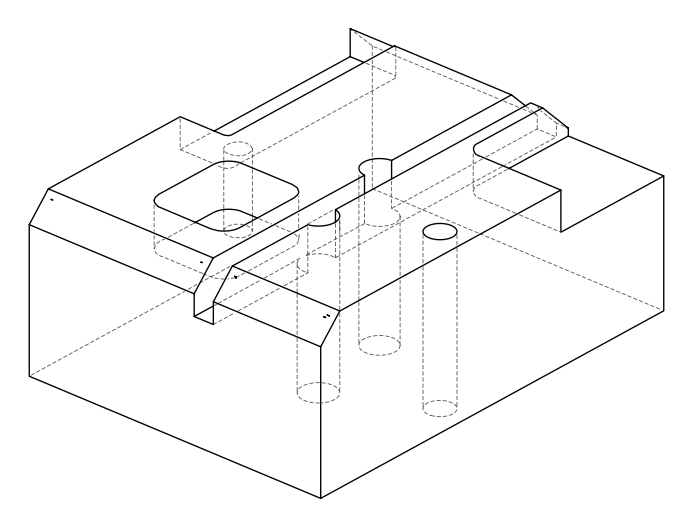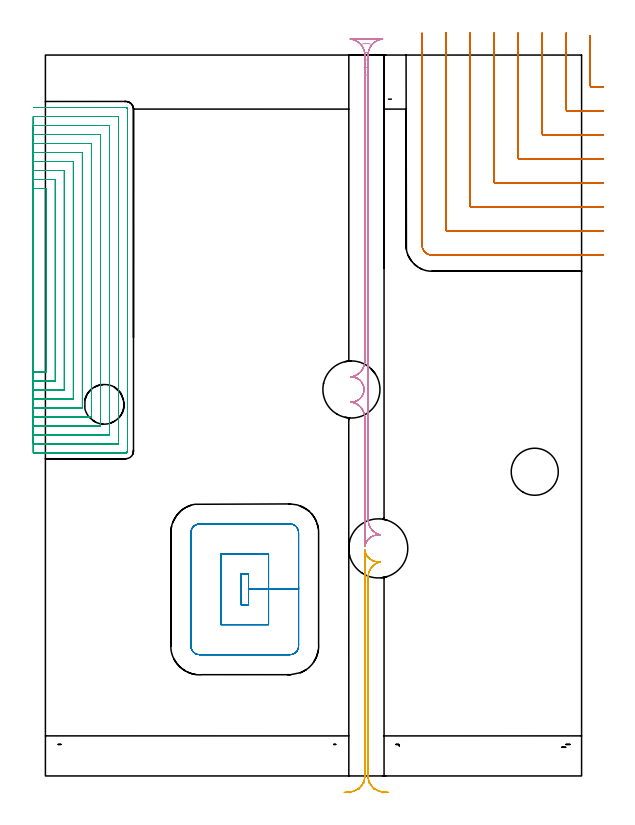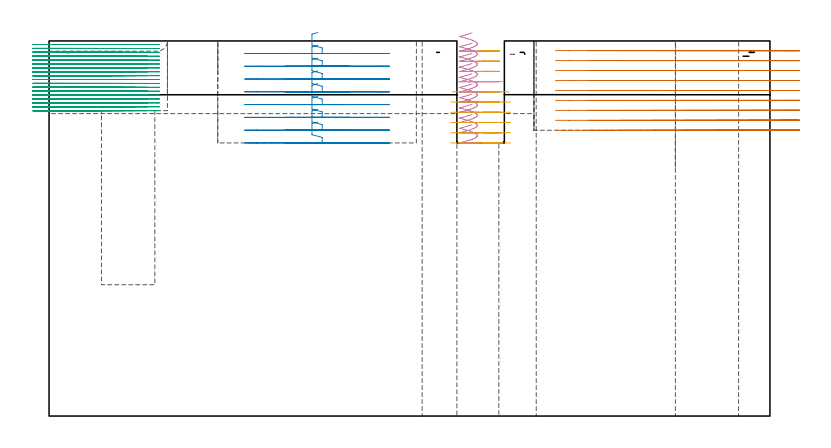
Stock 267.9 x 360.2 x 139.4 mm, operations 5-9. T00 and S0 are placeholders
(PLAN: 26 operations, 18 tool changes, 234.3 min)
(1 AREA_MILL | FG_CHAMFER_SURFACE | UGT0205_001 | 9.9 min | 31896 mm3)
(2 AREA_MILL_1 | FG_CHAMFER_SURFACE_1 | UGT0205_001 | 12.11 min | 58336 mm3)
(3 AREA_MILL_2 | FG_CHAMFER_SURFACE_2 | UGT0205_001 | 6.51 min | 21109 mm3)
(4 AREA_MILL_3 | FG_CHAMFER_SURFACE_3 | UGT0205_001 | 1.13 min | 9665 mm3)
(5 MILL_CORNER_NOTCH_RECTANGULAR | CORNER_NOTCH_RECTANGULAR | NXT0201_012 | Follow Part, ap 4, ae 75% | 18.73 min | 310189 mm3)
(6 MILL_RECTANGULAR_POCKET | POCKET_RECTANGULAR_STRAIGHT | UGT0201_094 | Follow Part, ap 5, ae 75% | 7.59 min | 231961 mm3)
(7 MILL_SLOT | SLOT_PARTIAL_RECTANGULAR | NXT0201_008 | Follow Part, ap 1.5, ae 75% | 154.68 min | 202994 mm3)
(8 MILL_RECTANGULAR_SLOT | SLOT_RECTANGULAR | NXT0201_012 | Follow Part, ap 4, ae 75% | 11.35 min | 170951 mm3)
(9 MILL_RECTANGULAR_SLOT_1 | SLOT_RECTANGULAR_1 | NXT0201_012 | Follow Part, ap 4, ae 75% | 5.27 min | 72112 mm3)
(10 MILL_BLIND_HOLE_FROM_SOLID_MATERIAL | STEP1POCKET | NXT0201_012 | Spiral | 1.02 min | 19921 mm3)
(11 BORE_BLIND_HOLE | STEP1POCKET | UGT0332_076 | 0.27 min | 0 mm3)
(12 SPOT_DRILL | STEP1HOLE | NXT0321_9005460120000 | 0.05 min | 17 mm3)
(13 SPOT_DRILL_1 | STEP1HOLE_1 | NXT0321_9005460120000 | 0.05 min | 4 mm3)
(14 SPOT_DRILL_2 | STEP1HOLE_2 | NXT0321_9005460120000 | 0.05 min | 190 mm3)
(15 DRILL_BLIND_HOLE_INTO_CENTER | STEP1HOLE | NXT0301_033 | 0.05 min | 0 mm3)
(16 GUN_DRILL_THROUGH_HOLE | STEP1HOLE | UGT0307_002 | 0.64 min | 2843 mm3)
(17 SPADE_DRILL_TO_ENLARGE_THROUGH_HOLE | STEP1HOLE | UGT0306_005 | 0.59 min | 13939 mm3)
(18 DRILL_TO_ENLARGE_THROUGH_HOLE | STEP1HOLE | UGT0301_394 | 0.61 min | 56960 mm3)
(19 DRILL_BLIND_HOLE_INTO_CENTER_1 | STEP1HOLE_1 | NXT0301_033 | 0.05 min | 0 mm3)
(20 GUN_DRILL_THROUGH_HOLE_1 | STEP1HOLE_1 | UGT0307_002 | 0.63 min | 2887 mm3)
(21 SPADE_DRILL_TO_ENLARGE_THROUGH_HOLE_1 | STEP1HOLE_1 | UGT0306_005 | 0.59 min | 13971 mm3)
(22 DRILL_TO_ENLARGE_THROUGH_HOLE_1 | STEP1HOLE_1 | UGT0301_392 | 0.61 min | 52484 mm3)
(23 DRILL_BLIND_HOLE_INTO_CENTER_2 | STEP1HOLE_2 | NXT0301_033 | 0.05 min | 190 mm3)
(24 GUN_DRILL_THROUGH_HOLE_2 | STEP1HOLE_2 | UGT0307_002 | 0.63 min | 3610 mm3)
(25 SPADE_DRILL_TO_ENLARGE_THROUGH_HOLE_2 | STEP1HOLE_2 | UGT0306_005 | 0.59 min | 18915 mm3)
(26 DRILL_TO_ENLARGE_THROUGH_HOLE_2 | STEP1HOLE_2 | UGT0301_056 | 0.6 min | 37426 mm3)
(TOOL UGT0205_001 | Chamfer Mill 20 x 3 x 45 deg. | D20 FL50 Z2)
(TOOL NXT0201_012 | ENDMILL 16mm [2P460-1600-NA 1630] | D16 FL38 Z6)
(TOOL UGT0201_094 | End mill 20 mm | D20 FL38 Z4)
(TOOL NXT0201_008 | ENDMILL 6mm [2P460-0600-NA 1630] | D6 FL26 Z6)
(TOOL UGT0332_076 | 19.75 mm Rough Boring Bar | D19.75)
(TOOL NXT0321_9005460120000 | NC Spot Drill, 142deg, 12mm, Carbide, Uncoated | D12 PA142 FL30 Z2)
(TOOL NXT0301_033 | Carbide Drill 6.2mm [860.1-0620-031A1-MM 2214] | D6.2 PA140 FL53 Z2)
(TOOL UGT0307_002 | Gun Drill 6 mm | D6 PA130 FL24 Z1)
(TOOL UGT0306_005 | Spade Drill 14.5mm | D14.5 PA132 FL10 Z2)
(TOOL UGT0301_394 | Twist Drill 29.5 mm | D29.5 PA118 FL165 Z2)
(TOOL UGT0301_392 | Twist Drill 28.5 mm | D28.5 PA118 FL165 Z2)
(TOOL UGT0301_056 | Twist Drill 23.5 mm | D23.5 PA118 FL155 Z2)
(OP 5 MILL_CORNER_NOTCH_RECTANGULAR)
G17 G21 G94 G90
T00 M6
G54
G17 G0 G90 X272.2 Y369.946 S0 M3
G43 Z149.503 H1
Z135.803
G94 G1 Y366.946 F250.
Y344.994 F500.
G3 X272.994 Y344.2 R0.8
G1 X275.9
X278.9 F250.
G0 Z149.503
X260.189 Y371.2
Z135.803
G1 X260.2 Y368.2
G2 X260.2 Y367.946 R72. F500.
G1 Y332.994
G3 X260.994 Y332.2 R0.8
G1 X275.9
X278.9 F250.
G0 Z149.503
X248.187 Y371.2
Z135.803
G1 X248.199 Y368.2
G2 X248.2 Y367.946 R60. F500.
G1 Y320.995
G3 X248.995 Y320.2 R0.8
G1 X275.9
X278.9 F250.
G0 Z149.503
X236.183 Y371.2
Z135.803
G1 X236.199 Y368.2
G2 X236.2 Y367.946 R48. F500.
G1 Y308.995
G3 X236.995 Y308.2 R0.8
G1 X275.9
X278.9 F250.
G0 Z149.503
X224.178 Y371.2
Z135.803
G1 X224.199 Y368.2
G2 X224.2 Y367.946 R36. F500.
G1 Y296.995
G3 X224.995 Y296.2 R0.8
G1 X275.9
X278.9 F250.
G0 Z149.503
X212.167 Y371.2
Z135.803
G1 X212.199 Y368.2
G2 X212.2 Y367.946 R24. F500.
G1 Y284.996
G3 X212.996 Y284.2 R0.8
G1 X275.9
X278.9 F250.
G0 Z149.503
X200.134 Y371.199
Z135.803
G1 X200.197 Y368.2
G2 X200.2 Y367.946 R12. F500.
G1 Y272.996
G3 X200.996 Y272.2 R0.8
G1 X275.9
X278.9 F250.
G0 Z149.503
X188.2 Y370.946
Z135.803
G1 Y367.946
Y265.2 F500.
G3 X193.2 Y260.2 R5.
G1 X275.9
X278.9 F250.
G0 Z149.503
X272.2 Y369.946
Z132.103
G1 Y366.946
Y344.994 F500.
G3 X272.994 Y344.2 R0.8
G1 X275.9
X278.9 F250.
G0 Z149.503
X260.189 Y371.2
Z132.103
G1 X260.2 Y368.2
Y367.946 F500.
Y332.994
G3 X260.994 Y332.2 R0.8
G1 X275.9
X278.9 F250.
G0 Z149.503
X248.187 Y371.2
Z132.103
G1 X248.199 Y368.2
X248.2 Y367.946 F500.
Y320.995
G3 X248.995 Y320.2 R0.8
G1 X275.9
X278.9 F250.
G0 Z149.503
X236.183 Y371.2
Z132.103
G1 X236.199 Y368.2
X236.2 Y367.946 F500.
Y308.995
G3 X236.995 Y308.2 R0.8
G1 X275.9
X278.9 F250.
G0 Z149.503
X224.178 Y371.2
Z132.103
G1 X224.199 Y368.2
G2 X224.2 Y367.946 R36. F500.
G1 Y296.995
G3 X224.995 Y296.2 R0.8
G1 X275.9
X278.9 F250.
G0 Z149.503
X212.167 Y371.2
Z132.103
G1 X212.199 Y368.2
G2 X212.2 Y367.946 R24. F500.
G1 Y284.996
G3 X212.996 Y284.2 R0.8
G1 X275.9
X278.9 F250.
G0 Z149.503
X200.134 Y371.199
Z132.103
G1 X200.197 Y368.2
G2 X200.2 Y367.946 R12. F500.
G1 Y272.996
G3 X200.996 Y272.2 R0.8
G1 X275.9
X278.9 F250.
G0 Z149.503
X188.2 Y370.946
Z132.103
G1 Y367.946
Y265.2 F500.
G3 X193.2 Y260.2 R5.
G1 X275.9
X278.9 F250.
G0 Z149.503
X272.2 Y369.946
Z128.402
G1 Y366.946
Y344.994 F500.
G3 X272.994 Y344.2 R0.8
G1 X275.9
X278.9 F250.
G0 Z149.503
X260.189 Y371.2
Z128.402
G1 X260.2 Y368.2
Y367.946 F500.
Y332.994
G3 X260.994 Y332.2 R0.8
G1 X275.9
X278.9 F250.
G0 Z149.503
X248.187 Y371.2
Z128.402
G1 X248.199 Y368.2
X248.2 Y367.946 F500.
Y320.995
G3 X248.995 Y320.2 R0.8
G1 X275.9
X278.9 F250.
G0 Z149.503
X236.183 Y371.2
Z128.402
G1 X236.199 Y368.2
G2 X236.2 Y367.946 R48. F500.
G1 Y308.995
G3 X236.995 Y308.2 R0.8
G1 X275.9
X278.9 F250.
G0 Z149.503
X224.178 Y371.2
Z128.402
G1 X224.199 Y368.2
X224.2 Y367.946 F500.
Y296.995
G3 X224.995 Y296.2 R0.8
G1 X275.9
X278.9 F250.
G0 Z149.503
X212.167 Y371.2
Z128.402
G1 X212.199 Y368.2
G2 X212.2 Y367.946 R24. F500.
G1 Y284.996
G3 X212.996 Y284.2 R0.8
G1 X275.9
X278.9 F250.
G0 Z149.503
X200.134 Y371.199
Z128.402
G1 X200.197 Y368.2
G2 X200.2 Y367.946 R12. F500.
G1 Y272.996
G3 X200.996 Y272.2 R0.8
G1 X275.9
X278.9 F250.
G0 Z149.503
X188.2 Y370.946
Z128.402
G1 Y367.946
Y265.2 F500.
G3 X193.2 Y260.2 R5.
G1 X275.9
X278.9 F250.
G0 Z149.503
X272.2 Y369.946
Z124.702
G1 Y366.946
Y344.994 F500.
G3 X272.994 Y344.2 R0.8
G1 X275.9
X278.9 F250.
G0 Z149.503
X260.189 Y371.2
Z124.702
G1 X260.2 Y368.2
Y367.946 F500.
Y332.994
G3 X260.994 Y332.2 R0.8
G1 X275.9
X278.9 F250.
G0 Z149.503
X248.187 Y371.2
Z124.702
G1 X248.199 Y368.2
X248.2 Y367.946 F500.
Y320.995
G3 X248.995 Y320.2 R0.8
G1 X275.9
X278.9 F250.
G0 Z149.503
X236.183 Y371.2
Z124.702
G1 X236.199 Y368.2
X236.2 Y367.946 F500.
Y308.995
G3 X236.995 Y308.2 R0.8
G1 X275.9
X278.9 F250.
G0 Z149.503
X224.178 Y371.2
Z124.702
G1 X224.199 Y368.2
G2 X224.2 Y367.946 R36. F500.
G1 Y296.995
G3 X224.995 Y296.2 R0.8
G1 X275.9
X278.9 F250.
G0 Z149.503
X212.167 Y371.2
Z124.702
G1 X212.199 Y368.2
G2 X212.2 Y367.946 R24. F500.
G1 Y284.996
G3 X212.996 Y284.2 R0.8
G1 X275.9
X278.9 F250.
G0 Z149.503
X200.134 Y371.199
Z124.702
G1 X200.197 Y368.2
G2 X200.2 Y367.946 R12. F500.
G1 Y272.996
G3 X200.996 Y272.2 R0.8
G1 X275.9
X278.9 F250.
G0 Z149.503
X188.2 Y370.946
Z124.702
G1 Y367.946
Y265.2 F500.
G3 X193.2 Y260.2 R5.
G1 X275.9
X278.9 F250.
G0 Z149.503
X272.2 Y369.946
Z121.001
G1 Y366.946
Y344.994 F500.
G3 X272.994 Y344.2 R0.8
G1 X275.9
X278.9 F250.
G0 Z149.503
X260.19 Y371.2
Z121.001
G1 X260.2 Y368.2
Y367.972 F500.
Y332.994
G3 X260.994 Y332.2 R0.8
G1 X275.9
X278.9 F250.
G0 Z149.503
X248.188 Y371.2
Z121.001
G1 X248.2 Y368.2
Y367.972 F500.
Y320.995
G3 X248.995 Y320.2 R0.8
G1 X275.9
X278.9 F250.
G0 Z149.503
X236.185 Y371.2
Z121.001
G1 X236.199 Y368.2
X236.2 Y367.972 F500.
Y308.995
G3 X236.995 Y308.2 R0.8
G1 X275.9
X278.9 F250.
G0 Z149.503
X224.18 Y371.2
Z121.001
G1 X224.199 Y368.2
X224.2 Y367.972 F500.
Y296.995
G3 X224.995 Y296.2 R0.8
G1 X275.9
X278.9 F250.
G0 Z149.503
X212.17 Y371.2
Z121.001
G1 X212.199 Y368.2
G2 X212.2 Y367.972 R24. F500.
G1 Y284.996
G3 X212.996 Y284.2 R0.8
G1 X275.9
X278.9 F250.
G0 Z149.503
X200.141 Y371.199
Z121.001
G1 X200.198 Y368.2
G2 X200.2 Y367.972 R12. F500.
G1 Y272.996
G3 X200.996 Y272.2 R0.8
G1 X275.9
X278.9 F250.
G0 Z149.503
X188.2 Y370.972
Z121.001
G1 Y367.972
Y265.2 F500.
G3 X193.2 Y260.2 R5.
G1 X275.9
X278.9 F250.
G0 Z149.503
X272.2 Y369.946
Z117.301
G1 Y366.946
Y344.994 F500.
G3 X272.994 Y344.2 R0.8
G1 X275.9
X278.9 F250.
G0 Z149.503
X260.2 Y371.2
Z117.301
G1 Y368.2
Y332.994 F500.
G3 X260.994 Y332.2 R0.8
G1 X275.9
X278.9 F250.
G0 Z149.503
X248.2 Y371.2
Z117.301
G1 Y368.2
Y320.995 F500.
G3 X248.995 Y320.2 R0.8
G1 X275.9
X278.9 F250.
G0 Z149.503
X236.2 Y371.2
Z117.301
G1 Y368.2
Y308.995 F500.
G3 X236.995 Y308.2 R0.8
G1 X275.9
X278.9 F250.
G0 Z149.503
X224.2 Y371.2
Z117.301
G1 Y368.2
Y296.995 F500.
G3 X224.995 Y296.2 R0.8
G1 X275.9
X278.9 F250.
G0 Z149.503
X212.2 Y371.2
Z117.301
G1 Y368.2
Y284.996 F500.
G3 X212.996 Y284.2 R0.8
G1 X275.9
X278.9 F250.
G0 Z149.503
X200.2 Y371.2
Z117.301
G1 Y368.2
Y272.996 F500.
G3 X200.996 Y272.2 R0.8
G1 X275.9
X278.9 F250.
G0 Z149.503
X188.2 Y371.2
Z117.301
G1 Y368.2
Y265.2 F500.
G3 X193.2 Y260.2 R5.
G1 X275.9
X278.9 F250.
G0 Z149.503
X272.2 Y369.946
Z113.601
G1 Y366.946
Y344.994 F500.
G3 X272.994 Y344.2 R0.8
G1 X275.9
X278.9 F250.
G0 Z149.503
X260.2 Y371.2
Z113.601
G1 Y368.2
Y332.994 F500.
G3 X260.994 Y332.2 R0.8
G1 X275.9
X278.9 F250.
G0 Z149.503
X248.2 Y371.2
Z113.601
G1 Y368.2
Y320.995 F500.
G3 X248.995 Y320.2 R0.8
G1 X275.9
X278.9 F250.
G0 Z149.503
X236.2 Y371.2
Z113.601
G1 Y368.2
Y308.995 F500.
G3 X236.995 Y308.2 R0.8
G1 X275.9
X278.9 F250.
G0 Z149.503
X224.2 Y371.2
Z113.601
G1 Y368.2
Y296.995 F500.
G3 X224.995 Y296.2 R0.8
G1 X275.9
X278.9 F250.
G0 Z149.503
X212.2 Y371.2
Z113.601
G1 Y368.2
Y284.996 F500.
G3 X212.996 Y284.2 R0.8
G1 X275.9
X278.9 F250.
G0 Z149.503
X200.2 Y371.2
Z113.601
G1 Y368.2
Y272.996 F500.
G3 X200.996 Y272.2 R0.8
G1 X275.9
X278.9 F250.
G0 Z149.503
X188.2 Y371.2
Z113.601
G1 Y368.2
Y265.2 F500.
G3 X193.2 Y260.2 R5.
G1 X275.9
X278.9 F250.
G0 Z149.503
X272.2 Y369.946
Z109.9
G1 Y366.946
Y344.994 F500.
G3 X272.994 Y344.2 R0.8
G1 X275.9
X278.9 F250.
G0 Z149.503
X260.2 Y371.2
Z109.9
G1 Y368.2
Y332.994 F500.
G3 X260.994 Y332.2 R0.8
G1 X275.9
X278.9 F250.
G0 Z149.503
X248.2 Y371.2
Z109.9
G1 Y368.2
Y320.995 F500.
G3 X248.995 Y320.2 R0.8
G1 X275.9
X278.9 F250.
G0 Z149.503
X236.2 Y371.2
Z109.9
G1 Y368.2
Y308.995 F500.
G3 X236.995 Y308.2 R0.8
G1 X275.9
X278.9 F250.
G0 Z149.503
X224.2 Y371.2
Z109.9
G1 Y368.2
Y296.995 F500.
G3 X224.995 Y296.2 R0.8
G1 X275.9
X278.9 F250.
G0 Z149.503
X212.2 Y371.2
Z109.9
G1 Y368.2
Y284.996 F500.
G3 X212.996 Y284.2 R0.8
G1 X275.9
X278.9 F250.
G0 Z149.503
X200.2 Y371.2
Z109.9
G1 Y368.2
Y272.996 F500.
G3 X200.996 Y272.2 R0.8
G1 X275.9
X278.9 F250.
G0 Z149.503
X188.2 Y371.2
Z109.9
G1 Y368.2
Y265.2 F500.
G3 X193.2 Y260.2 R5.
G1 X275.9
X278.9 F250.
G0 Z149.503
X272.2 Y369.946
Z106.2
G1 Y366.946
Y344.994 F500.
G3 X272.994 Y344.2 R0.8
G1 X275.9
X278.9 F250.
G0 Z149.503
X260.2 Y371.2
Z106.2
G1 Y368.2
Y332.994 F500.
G3 X260.994 Y332.2 R0.8
G1 X275.9
X278.9 F250.
G0 Z149.503
X248.2 Y371.2
Z106.2
G1 Y368.2
Y320.995 F500.
G3 X248.995 Y320.2 R0.8
G1 X275.9
X278.9 F250.
G0 Z149.503
X236.2 Y371.2
Z106.2
G1 Y368.2
Y308.995 F500.
G3 X236.995 Y308.2 R0.8
G1 X275.9
X278.9 F250.
G0 Z149.503
X224.2 Y371.2
Z106.2
G1 Y368.2
Y296.995 F500.
G3 X224.995 Y296.2 R0.8
G1 X275.9
X278.9 F250.
G0 Z149.503
X212.2 Y371.2
Z106.2
G1 Y368.2
Y284.996 F500.
G3 X212.996 Y284.2 R0.8
G1 X275.9
X278.9 F250.
G0 Z149.503
X200.2 Y371.2
Z106.2
G1 Y368.2
Y272.996 F500.
G3 X200.996 Y272.2 R0.8
G1 X275.9
X278.9 F250.
G0 Z149.503
X188.2 Y371.2
Z106.2
G1 Y368.2
Y265.2 F500.
G3 X193.2 Y260.2 R5.
G1 X275.9
X278.9 F250.
G0 Z149.503
M5
M2
(OP 6 MILL_RECTANGULAR_POCKET)
G17 G21 G94 G90
T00 M6
G54
G17 G0 G90 X99.875 Y100.9 S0 M3
G43 Z149.503 H0
Z142.503
G94 G1 X97.7 Z141.921 F250.
Y85.6 Z137.821
X101.5 Z136.803
Y93.25 Z134.753
Y100.9 F500.
X97.7
Y85.6
X101.5
Y93.25
X111.5
Y110.9
X87.7
Y75.6
X111.5
Y93.25
X126.5
Y121.6
G3 X122.2 Y125.9 R4.3
G1 X77.
G3 X72.7 Y121.6 R4.3
G1 Y64.9
G3 X77. Y60.6 R4.3
G1 X122.2
G3 X126.5 Y64.9 R4.3
G1 Y93.25
Y94.25
G0 X99.875 Y100.9 Z137.753
G1 X97.7 Z137.17 F250.
Y85.6 Z133.07
X101.5 Z132.052
Y93.25 Z130.002
Y100.9 F500.
X97.7
Y85.6
X101.5
Y93.25
X111.5
Y110.9
X87.7
Y75.6
X111.5
Y93.25
X126.5
Y121.6
G3 X122.2 Y125.9 R4.3
G1 X77.
G3 X72.7 Y121.6 R4.3
G1 Y64.9
G3 X77. Y60.6 R4.3
G1 X122.2
G3 X126.5 Y64.9 R4.3
G1 Y93.25
Y94.25
G0 X99.875 Y100.9 Z133.002
G1 X97.7 Z132.42 F250.
Y85.6 Z128.32
X101.5 Z127.302
Y93.25 Z125.252
Y100.9 F500.
X97.7
Y85.6
X101.5
Y93.25
X111.5
Y110.9
X87.7
Y75.6
X111.5
Y93.25
X126.5
Y121.6
G3 X122.2 Y125.9 R4.3
G1 X77.
G3 X72.7 Y121.6 R4.3
G1 Y64.9
G3 X77. Y60.6 R4.3
G1 X122.2
G3 X126.5 Y64.9 R4.3
G1 Y93.25
Y94.25
G0 X99.875 Y100.9 Z128.252
G1 X97.7 Z127.669 F250.
Y85.6 Z123.57
X101.5 Z122.551
Y93.25 Z120.502
Y100.9 F500.
X97.7
Y85.6
X101.5
Y93.25
X111.5
Y110.9
X87.7
Y75.6
X111.5
Y93.25
X126.5
Y121.6
G3 X122.2 Y125.9 R4.3
G1 X77.
G3 X72.7 Y121.6 R4.3
G1 Y64.9
G3 X77. Y60.6 R4.3
G1 X122.2
G3 X126.5 Y64.9 R4.3
G1 Y93.25
Y94.25
G0 X99.875 Y100.9 Z123.502
G1 X97.7 Z122.919 F250.
Y85.6 Z118.819
X101.5 Z117.801
Y93.25 Z115.751
Y100.9 F500.
X97.7
Y85.6
X101.5
Y93.25
X111.5
Y110.9
X87.7
Y75.6
X111.5
Y93.25
X126.5
Y121.6
G3 X122.2 Y125.9 R4.3
G1 X77.
G3 X72.7 Y121.6 R4.3
G1 Y64.9
G3 X77. Y60.6 R4.3
G1 X122.2
G3 X126.5 Y64.9 R4.3
G1 Y93.25
Y94.25
G0 X99.875 Y100.9 Z118.751
G1 X97.7 Z118.168 F250.
Y85.6 Z114.069
X101.5 Z113.051
Y93.25 Z111.001
Y100.9 F500.
X97.7
Y85.6
X101.5
Y93.25
X111.5
Y110.9
X87.7
Y75.6
X111.5
Y93.25
X126.5
Y121.6
G3 X122.2 Y125.9 R4.3
G1 X77.
G3 X72.7 Y121.6 R4.3
G1 Y64.9
G3 X77. Y60.6 R4.3
G1 X122.2
G3 X126.5 Y64.9 R4.3
G1 Y93.25
Y94.25
G0 X99.875 Y100.9 Z114.001
G1 X97.7 Z113.418 F250.
Y85.6 Z109.318
X101.5 Z108.3
Y93.25 Z106.25
Y100.9 F500.
X97.7
Y85.6
X101.5
Y93.25
X111.5
Y110.9
X87.7
Y75.6
X111.5
Y93.25
X126.5
Y121.6
G3 X122.2 Y125.9 R4.3
G1 X77.
G3 X72.7 Y121.6 R4.3
G1 Y64.9
G3 X77. Y60.6 R4.3
G1 X122.2
G3 X126.5 Y64.9 R4.3
G1 Y93.25
Y94.25
G0 X99.875 Y100.9 Z109.25
G1 X97.7 Z108.668 F250.
Y85.6 Z104.568
X101.5 Z103.55
Y93.25 Z101.5
Y100.9 F500.
X97.7
Y85.6
X101.5
Y93.25
X111.5
Y110.9
X87.7
Y75.6
X111.5
Y93.25
X126.5
Y121.6
G3 X122.2 Y125.9 R4.3
G1 X77.
G3 X72.7 Y121.6 R4.3
G1 Y64.9
G3 X77. Y60.6 R4.3
G1 X122.2
G3 X126.5 Y64.9 R4.3
G1 Y93.25
Y94.25
G0 Z149.503
M5
M2
(OP 7 MILL_SLOT)
G17 G21 G94 G90
T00 M6
G54
G17 G0 G90 X-6. Y202. S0 M3
G43 Z149.503 H1
Z138.059
G94 G1 X-3. F250.
X0.5 F500.
Y293.5
X-3.
X-6. F250.
Y197.5
X-3.
X5. F500.
Y298.
X-3.
X-6. F250.
Y193.
X-3.
X9.5 F500.
Y302.5
X-3.
X-6. F250.
Y188.5
X-3.
X14. F500.
Y307.
X-3.
X-6. F250.
Y184.
X-3.
X18.5 F500.
Y311.5
X-3.
X-6. F250.
Y179.5
X-3.
X23. F500.
Y316.
X-3.
X-6. F250.
Y175.
X-3.
X27.5 F500.
Y320.5
X-3.
X-6. F250.
Y170.5
X-3.
X32. F500.
Y325.
X-3.
X-6. F250.
Y166.
X-3.
X36.5 F500.
Y329.5
X-3.
X-6. F250.
Y161.5
X-3.
X40.2 F500.
G3 X41. Y162.3 R0.8
G1 Y333.2
G3 X40.2 Y334. R0.8
G1 X-3.
X-6. F250.
G0 Y202. Z136.614
G1 X-3.
X0.5 F500.
Y293.5
X-3.
X-6. F250.
Y197.5
X-3.
X5. F500.
Y298.
X-3.
X-6. F250.
Y193.
X-3.
X9.5 F500.
Y302.5
X-3.
X-6. F250.
Y188.5
X-3.
X14. F500.
Y307.
X-3.
X-6. F250.
Y184.
X-3.
X18.5 F500.
Y311.5
X-3.
X-6. F250.
Y179.5
X-3.
X23. F500.
Y316.
X-3.
X-6. F250.
Y175.
X-3.
X27.5 F500.
Y320.5
X-3.
X-6. F250.
Y170.5
X-3.
X32. F500.
Y325.
X-3.
X-6. F250.
Y166.
X-3.
X36.5 F500.
Y329.5
X-3.
X-6. F250.
Y161.5
X-3.
X40.2 F500.
G3 X41. Y162.3 R0.8
G1 Y333.2
G3 X40.2 Y334. R0.8
G1 X-3.
X-6. F250.
G0 Y202. Z135.169
G1 X-3.
X0.5 F500.
Y293.5
X-3.
X-6. F250.
Y197.5
X-3.
X5. F500.
Y298.
X-3.
X-6. F250.
Y193.
X-3.
X9.5 F500.
Y302.5
X-3.
X-6. F250.
Y188.5
X-3.
X14. F500.
Y307.
X-3.
X-6. F250.
Y184.
X-3.
X18.5 F500.
Y311.5
X-3.
X-6. F250.
Y179.5
X-3.
X23. F500.
Y316.
X-3.
X-6. F250.
Y175.
X-3.
X27.5 F500.
Y320.5
X-3.
X-6. F250.
Y170.5
X-3.
X32. F500.
Y325.
X-3.
X-6. F250.
Y166.
X-3.
X36.5 F500.
Y329.5
X-3.
X-6. F250.
Y161.5
X-3.
X40.2 F500.
G3 X41. Y162.3 R0.8
G1 Y333.2
G3 X40.2 Y334. R0.8
G1 X-3.
X-6. F250.
G0 Y202. Z133.725
G1 X-3.
X0.5 F500.
Y293.5
X-3.
X-6. F250.
Y197.5
X-3.
X5. F500.
Y298.
X-3.
X-6. F250.
Y193.
X-3.
X9.5 F500.
Y302.5
X-3.
X-6. F250.
Y188.5
X-3.
X14. F500.
Y307.
X-3.
X-6. F250.
Y184.
X-3.
X18.5 F500.
Y311.5
X-3.
X-6. F250.
Y179.5
X-3.
X23. F500.
Y316.
X-3.
X-6. F250.
Y175.
X-3.
X27.5 F500.
Y320.5
X-3.
X-6. F250.
Y170.5
X-3.
X32. F500.
Y325.
X-3.
X-6. F250.
Y166.
X-3.
X36.5 F500.
Y329.5
X-3.
X-6. F250.
Y161.5
X-3.
X40.2 F500.
G3 X41. Y162.3 R0.8
G1 Y333.2
G3 X40.2 Y334. R0.8
G1 X-3.
X-6. F250.
G0 Y202. Z132.28
G1 X-3.
X0.5 F500.
Y293.5
X-3.
X-6. F250.
Y197.5
X-3.
X5. F500.
Y298.
X-3.
X-6. F250.
Y193.
X-3.
X9.5 F500.
Y302.5
X-3.
X-6. F250.
Y188.5
X-3.
X14. F500.
Y307.
X-3.
X-6. F250.
Y184.
X-3.
X18.5 F500.
Y311.5
X-3.
X-6. F250.
Y179.5
X-3.
X23. F500.
Y316.
X-3.
X-6. F250.
Y175.
X-3.
X27.5 F500.
Y320.5
X-3.
X-6. F250.
Y170.5
X-3.
X32. F500.
Y325.
X-3.
X-6. F250.
Y166.
X-3.
X36.5 F500.
Y329.5
X-3.
X-6. F250.
Y161.5
X-3.
X40.2 F500.
G3 X41. Y162.3 R0.8
G1 Y333.2
G3 X40.2 Y334. R0.8
G1 X-3.
X-6. F250.
G0 Y202. Z130.836
G1 X-3.
X0.5 F500.
Y293.5
X-3.
X-6. F250.
Y197.5
X-3.
X5. F500.
Y298.
X-3.
X-6. F250.
Y193.
X-3.
X9.5 F500.
Y302.5
X-3.
X-6. F250.
Y188.5
X-3.
X14. F500.
Y307.
X-3.
X-6. F250.
Y184.
X-3.
X18.5 F500.
Y311.5
X-3.
X-6. F250.
Y179.5
X-3.
X23. F500.
Y316.
X-3.
X-6. F250.
Y175.
X-3.
X27.5 F500.
Y320.5
X-3.
X-6. F250.
Y170.5
X-3.
X32. F500.
Y325.
X-3.
X-6. F250.
Y166.
X-3.
X36.5 F500.
Y329.5
X-3.
X-6. F250.
Y161.5
X-3.
X40.2 F500.
G3 X41. Y162.3 R0.8
G1 Y333.2
G3 X40.2 Y334. R0.8
G1 X-3.
X-6. F250.
G0 Y202. Z129.391
G1 X-3.
X0.5 F500.
Y293.5
X-3.
X-6. F250.
Y197.5
X-3.
X5. F500.
Y298.
X-3.
X-6. F250.
Y193.
X-3.
X9.5 F500.
Y302.5
X-3.
X-6. F250.
Y188.5
X-3.
X14. F500.
Y307.
X-3.
X-6. F250.
Y184.
X-3.
X18.5 F500.
Y311.5
X-3.
X-6. F250.
Y179.5
X-3.
X23. F500.
Y316.
X-3.
X-6. F250.
Y175.
X-3.
X27.5 F500.
Y320.5
X-3.
X-6. F250.
Y170.5
X-3.
X32. F500.
Y325.
X-3.
X-6. F250.
Y166.
X-3.
X36.5 F500.
Y329.5
X-3.
X-6. F250.
Y161.5
X-3.
X40.2 F500.
G3 X41. Y162.3 R0.8
G1 Y333.2
G3 X40.2 Y334. R0.8
G1 X-3.
X-6. F250.
G0 Y202. Z127.946
G1 X-3.
X0.5 F500.
Y293.5
X-3.
X-6. F250.
Y197.5
X-3.
X5. F500.
Y298.
X-3.
X-6. F250.
Y193.
X-3.
X9.5 F500.
Y302.5
X-3.
X-6. F250.
Y188.5
X-3.
X14. F500.
Y307.
X-3.
X-6. F250.
Y184.
X-3.
X18.5 F500.
Y311.5
X-3.
X-6. F250.
Y179.5
X-3.
X23. F500.
Y316.
X-3.
X-6. F250.
Y175.
X-3.
X27.5 F500.
Y320.5
X-3.
X-6. F250.
Y170.5
X-3.
X32. F500.
Y325.
X-3.
X-6. F250.
Y166.
X-3.
X36.5 F500.
Y329.5
X-3.
X-6. F250.
Y161.5
X-3.
X40.2 F500.
G3 X41. Y162.3 R0.8
G1 Y333.2
G3 X40.2 Y334. R0.8
G1 X-3.
X-6. F250.
G0 Y202. Z126.502
G1 X-3.
X0.5 F500.
Y293.5
X-3.
X-6. F250.
Y197.5
X-3.
X5. F500.
Y298.
X-3.
X-6. F250.
Y193.
X-3.
X9.5 F500.
Y302.5
X-3.
X-6. F250.
Y188.5
X-3.
X14. F500.
Y307.
X-3.
X-6. F250.
Y184.
X-3.
X18.5 F500.
Y311.5
X-3.
X-6. F250.
Y179.5
X-3.
X23. F500.
Y316.
X-3.
X-6. F250.
Y175.
X-3.
X27.5 F500.
Y320.5
X-3.
X-6. F250.
Y170.5
X-3.
X32. F500.
Y325.
X-3.
X-6. F250.
Y166.
X-3.
X36.5 F500.
Y329.5
X-3.
X-6. F250.
Y161.5
X-3.
X40.2 F500.
G3 X41. Y162.3 R0.8
G1 Y333.2
G3 X40.2 Y334. R0.8
G1 X-3.
X-6. F250.
G0 Y202. Z125.057
G1 X-3.
X0.5 F500.
Y293.5
X-3.
X-6. F250.
Y197.5
X-3.
X5. F500.
Y298.
X-3.
X-6. F250.
Y193.
X-3.
X9.5 F500.
Y302.5
X-3.
X-6. F250.
Y188.5
X-3.
X14. F500.
Y307.
X-3.
X-6. F250.
Y184.
X-3.
X18.5 F500.
Y311.5
X-3.
X-6. F250.
Y179.5
X-3.
X23. F500.
Y316.
X-3.
X-6. F250.
Y175.
X-3.
X27.5 F500.
Y320.5
X-3.
X-6. F250.
Y170.5
X-3.
X32. F500.
Y325.
X-3.
X-6. F250.
Y166.
X-3.
X36.5 F500.
Y329.5
X-3.
X-6. F250.
Y161.5
X-3.
X40.2 F500.
G3 X41. Y162.3 R0.8
G1 Y333.2
G3 X40.2 Y334. R0.8
G1 X-3.
X-6. F250.
G0 Y202. Z123.612
G1 X-3.
X0.5 F500.
Y293.5
X-3.
X-6. F250.
Y197.5
X-3.
X5. F500.
Y298.
X-3.
X-6. F250.
Y193.
X-3.
X9.5 F500.
Y302.5
X-3.
X-6. F250.
Y188.5
X-3.
X14. F500.
Y307.
X-3.
X-6. F250.
Y184.
X-3.
X18.5 F500.
Y311.5
X-3.
X-6. F250.
Y179.5
X-3.
X23. F500.
Y316.
X-3.
X-6. F250.
Y175.
X-3.
X27.5 F500.
Y320.5
X-3.
X-6. F250.
Y170.5
X-3.
X32. F500.
Y325.
X-3.
X-6. F250.
Y166.
X-3.
X36.5 F500.
Y329.5
X-3.
X-6. F250.
Y161.5
X-3.
X40.2 F500.
G3 X41. Y162.3 R0.8
G1 Y333.2
G3 X40.2 Y334. R0.8
G1 X-3.
X-6. F250.
G0 Y202. Z122.168
G1 X-3.
X0.5 F500.
Y293.5
X-3.
X-6. F250.
Y197.5
X-3.
X5. F500.
Y298.
X-3.
X-6. F250.
Y193.
X-3.
X9.5 F500.
Y302.5
X-3.
X-6. F250.
Y188.5
X-3.
X14. F500.
Y307.
X-3.
X-6. F250.
Y184.
X-3.
X18.5 F500.
Y311.5
X-3.
X-6. F250.
Y179.5
X-3.
X23. F500.
Y316.
X-3.
X-6. F250.
Y175.
X-3.
X27.5 F500.
Y320.5
X-3.
X-6. F250.
Y170.5
X-3.
X32. F500.
Y325.
X-3.
X-6. F250.
Y166.
X-3.
X36.5 F500.
Y329.5
X-3.
X-6. F250.
Y161.5
X-3.
X40.2 F500.
G3 X41. Y162.3 R0.8
G1 Y333.2
G3 X40.2 Y334. R0.8
G1 X-3.
X-6. F250.
G0 Y202. Z120.723
G1 X-3.
X0.5 F500.
Y293.5
X-3.
X-6. F250.
Y197.5
X-3.
X5. F500.
Y298.
X-3.
X-6. F250.
Y193.
X-3.
X9.5 F500.
Y302.5
X-3.
X-6. F250.
Y188.5
X-3.
X14. F500.
Y307.
X-3.
X-6. F250.
Y184.
X-3.
X18.5 F500.
Y311.5
X-3.
X-6. F250.
Y179.5
X-3.
X23. F500.
Y316.
X-3.
X-6. F250.
Y175.
X-3.
X27.5 F500.
Y320.5
X-3.
X-6. F250.
Y170.5
X-3.
X32. F500.
Y325.
X-3.
X-6. F250.
Y166.
X-3.
X36.5 F500.
Y329.5
X-3.
X-6. F250.
Y161.5
X-3.
X40.2 F500.
G3 X41. Y162.3 R0.8
G1 Y333.2
G3 X40.2 Y334. R0.8
G1 X-3.
X-6. F250.
G0 Y202. Z119.279
G1 X-3.
X0.5 F500.
Y293.5
X-3.
X-6. F250.
Y197.5
X-3.
X5. F500.
Y298.
X-3.
X-6. F250.
Y193.
X-3.
X9.5 F500.
Y302.5
X-3.
X-6. F250.
Y188.5
X-3.
X14. F500.
Y307.
X-3.
X-6. F250.
Y184.
X-3.
X18.5 F500.
Y311.5
X-3.
X-6. F250.
Y179.5
X-3.
X23. F500.
Y316.
X-3.
X-6. F250.
Y175.
X-3.
X27.5 F500.
Y320.5
X-3.
X-6. F250.
Y170.5
X-3.
X32. F500.
Y325.
X-3.
X-6. F250.
Y166.
X-3.
X36.5 F500.
Y329.5
X-3.
X-6. F250.
Y161.5
X-3.
X40.2 F500.
G3 X41. Y162.3 R0.8
G1 Y333.2
G3 X40.2 Y334. R0.8
G1 X-3.
X-6. F250.
G0 Y202. Z117.834
G1 X-3.
X0.5 F500.
Y293.5
X-3.
X-6. F250.
Y197.5
X-3.
X5. F500.
Y298.
X-3.
X-6. F250.
Y193.
X-3.
X9.5 F500.
Y302.5
X-3.
X-6. F250.
Y188.5
X-3.
X14. F500.
Y307.
X-3.
X-6. F250.
Y184.
X-3.
X18.5 F500.
Y311.5
X-3.
X-6. F250.
Y179.5
X-3.
X23. F500.
Y316.
X-3.
X-6. F250.
Y175.
X-3.
X27.5 F500.
Y320.5
X-3.
X-6. F250.
Y170.5
X-3.
X32. F500.
Y325.
X-3.
X-6. F250.
Y166.
X-3.
X36.5 F500.
Y329.5
X-3.
X-6. F250.
Y161.5
X-3.
X40.2 F500.
G3 X41. Y162.3 R0.8
G1 Y333.2
G3 X40.2 Y334. R0.8
G1 X-3.
X-6. F250.
G0 Y202. Z116.389
G1 X-3.
X0.5 F500.
Y293.5
X-3.
X-6. F250.
Y197.5
X-3.
X5. F500.
Y298.
X-3.
X-6. F250.
Y193.
X-3.
X9.5 F500.
Y302.5
X-3.
X-6. F250.
Y188.5
X-3.
X14. F500.
Y307.
X-3.
X-6. F250.
Y184.
X-3.
X18.5 F500.
Y311.5
X-3.
X-6. F250.
Y179.5
X-3.
X23. F500.
Y316.
X-3.
X-6. F250.
Y175.
X-3.
X27.5 F500.
Y320.5
X-3.
X-6. F250.
Y170.5
X-3.
X32. F500.
Y325.
X-3.
X-6. F250.
Y166.
X-3.
X36.5 F500.
Y329.5
X-3.
X-6. F250.
Y161.5
X-3.
X40.2 F500.
G3 X41. Y162.3 R0.8
G1 Y333.2
G3 X40.2 Y334. R0.8
G1 X-3.
X-6. F250.
G0 Y202. Z114.945
G1 X-3.
X0.5 F500.
Y293.5
X-3.
X-6. F250.
Y197.5
X-3.
X5. F500.
Y298.
X-3.
X-6. F250.
Y193.
X-3.
X9.5 F500.
Y302.5
X-3.
X-6. F250.
Y188.5
X-3.
X14. F500.
Y307.
X-3.
X-6. F250.
Y184.
X-3.
X18.5 F500.
Y311.5
X-3.
X-6. F250.
Y179.5
X-3.
X23. F500.
Y316.
X-3.
X-6. F250.
Y175.
X-3.
X27.5 F500.
Y320.5
X-3.
X-6. F250.
Y170.5
X-3.
X32. F500.
Y325.
X-3.
X-6. F250.
Y166.
X-3.
X36.5 F500.
Y329.5
X-3.
X-6. F250.
Y161.5
X-3.
X40.2 F500.
G3 X41. Y162.3 R0.8
G1 Y333.2
G3 X40.2 Y334. R0.8
G1 X-3.
X-6. F250.
G0 Y202. Z113.5
G1 X-3.
X0.5 F500.
Y293.5
X-3.
X-6. F250.
Y197.5
X-3.
X5. F500.
Y298.
X-3.
X-6. F250.
Y193.
X-3.
X9.5 F500.
Y302.5
X-3.
X-6. F250.
Y188.5
X-3.
X14. F500.
Y307.
X-3.
X-6. F250.
Y184.
X-3.
X18.5 F500.
Y311.5
X-3.
X-6. F250.
Y179.5
X-3.
X23. F500.
Y316.
X-3.
X-6. F250.
Y175.
X-3.
X27.5 F500.
Y320.5
X-3.
X-6. F250.
Y170.5
X-3.
X32. F500.
Y325.
X-3.
X-6. F250.
Y166.
X-3.
X36.5 F500.
Y329.5
X-3.
X-6. F250.
Y161.5
X-3.
X40.2 F500.
G3 X41. Y162.3 R0.8
G1 Y333.2
G3 X40.2 Y334. R0.8
G1 X-3.
X-6. F250.
G0 Z149.503
M5
M2
(OP 8 MILL_RECTANGULAR_SLOT)
G17 G21 G94 G90
T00 M6
G54
G17 G0 G90 X157.204 Y197.644 S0 M3
G43 Z149.503 H1
Z142.4
G94 G1 X156.487 Y198.23 Z142.152 F250.
X155.677 Y198.711 Z141.899
X154.803 Y199.064 Z141.647
X153.886 Y199.282 Z141.394
X152.947 Y199.36 Z141.142
X152.594 Y199.342 Z141.047
X152.593 Y199.352 Z141.044
X152.594 Y199.342 Z141.042
X152.947 Y199.36 Z140.947
X153.886 Y199.282 Z140.694
X154.803 Y199.064 Z140.442
X155.677 Y198.711 Z140.189
X156.487 Y198.23 Z139.937
X157.217 Y197.634 Z139.684
X157.848 Y196.934 Z139.432
X158.368 Y196.148 Z139.179
X158.763 Y195.293 Z138.927
X159.026 Y194.388 Z138.674
X159.15 Y193.454 Z138.422
Y193.1 Z138.327
Y192.746 Z138.232
X159.026 Y191.812 Z137.98
X158.763 Y190.907 Z137.727
X158.368 Y190.052 Z137.475
X157.848 Y189.266 Z137.222
X157.217 Y188.566 Z136.97
X156.487 Y187.97 Z136.717
X155.677 Y187.489 Z136.465
X154.803 Y187.136 Z136.212
X153.886 Y186.918 Z135.96
X152.947 Y186.84 Z135.707
X152.594 Y186.858 Z135.613
X152.593 Y186.848 Z135.61
G2 X159.6 Y178.909 R8. F500.
G1 Y114.599
X159.61 Y114.597
G2 X167.361 Y120.366 R6.75
G1 X167.363 Y120.376
G2 X161.2 Y128.162 R8.
G1 Y350.177
G3 X159.6 Y350.177 R8.
G1 Y207.291
G2 X152.593 Y199.352 R8.
G0 Z149.503
X157.204 Y197.644
Z138.61
G1 X156.487 Y198.23 Z138.362 F250.
X155.677 Y198.711 Z138.109
X154.803 Y199.064 Z137.857
X153.886 Y199.282 Z137.604
X152.947 Y199.36 Z137.352
X152.594 Y199.342 Z137.257
X152.593 Y199.352 Z137.254
X152.594 Y199.342 Z137.252
X152.947 Y199.36 Z137.157
X153.886 Y199.282 Z136.904
X154.803 Y199.064 Z136.652
X155.677 Y198.711 Z136.399
X156.487 Y198.23 Z136.147
X157.217 Y197.634 Z135.894
X157.848 Y196.934 Z135.642
X158.368 Y196.148 Z135.389
X158.763 Y195.293 Z135.137
X159.026 Y194.388 Z134.884
X159.15 Y193.454 Z134.632
Y193.1 Z134.537
Y192.746 Z134.442
X159.026 Y191.812 Z134.19
X158.763 Y190.907 Z133.937
X158.368 Y190.052 Z133.685
X157.848 Y189.266 Z133.432
X157.217 Y188.566 Z133.18
X156.487 Y187.97 Z132.927
X155.677 Y187.489 Z132.675
X154.803 Y187.136 Z132.422
X153.886 Y186.918 Z132.17
X152.947 Y186.84 Z131.917
X152.594 Y186.858 Z131.823
X152.593 Y186.848 Z131.82
G2 X159.6 Y178.909 R8. F500.
G1 Y114.599
X159.61 Y114.597
G2 X167.361 Y120.366 R6.75
G1 X167.363 Y120.376
G2 X161.2 Y128.162 R8.
G1 Y353.967
G3 X159.6 Y353.966 R8.
G1 Y207.291
G2 X152.593 Y199.352 R8.
G0 Z149.503
X157.204 Y197.644
Z134.82
G1 X156.487 Y198.23 Z134.572 F250.
X155.677 Y198.711 Z134.319
X154.803 Y199.064 Z134.067
X153.886 Y199.282 Z133.814
X152.947 Y199.36 Z133.562
X152.594 Y199.342 Z133.467
X152.593 Y199.352 Z133.464
X152.594 Y199.342 Z133.462
X152.947 Y199.36 Z133.367
X153.886 Y199.282 Z133.114
X154.803 Y199.064 Z132.862
X155.677 Y198.711 Z132.609
X156.487 Y198.23 Z132.357
X157.217 Y197.634 Z132.104
X157.848 Y196.934 Z131.852
X158.368 Y196.148 Z131.599
X158.763 Y195.293 Z131.347
X159.026 Y194.388 Z131.094
X159.15 Y193.454 Z130.842
Y193.1 Z130.747
Y192.746 Z130.652
X159.026 Y191.812 Z130.4
X158.763 Y190.907 Z130.147
X158.368 Y190.052 Z129.895
X157.848 Y189.266 Z129.642
X157.217 Y188.566 Z129.39
X156.487 Y187.97 Z129.137
X155.677 Y187.489 Z128.885
X154.803 Y187.136 Z128.632
X153.886 Y186.918 Z128.38
X152.947 Y186.84 Z128.127
X152.594 Y186.858 Z128.033
X152.593 Y186.848 Z128.03
G2 X159.6 Y178.909 R8. F500.
G1 Y114.599
X159.61 Y114.597
G2 X167.361 Y120.366 R6.75
G1 X167.363 Y120.376
G2 X161.2 Y128.162 R8.
G1 Y357.756
G3 X159.6 Y357.756 R8.
G1 Y207.291
G2 X152.593 Y199.352 R8.
G0 Z149.503
X157.204 Y197.644
Z131.03
G1 X156.487 Y198.23 Z130.782 F250.
X155.677 Y198.711 Z130.529
X154.803 Y199.064 Z130.277
X153.886 Y199.282 Z130.024
X152.947 Y199.36 Z129.772
X152.594 Y199.342 Z129.677
X152.593 Y199.352 Z129.674
X152.594 Y199.342 Z129.672
X152.947 Y199.36 Z129.577
X153.886 Y199.282 Z129.324
X154.803 Y199.064 Z129.072
X155.677 Y198.711 Z128.819
X156.487 Y198.23 Z128.567
X157.217 Y197.634 Z128.314
X157.848 Y196.934 Z128.062
X158.368 Y196.148 Z127.809
X158.763 Y195.293 Z127.557
X159.026 Y194.388 Z127.304
X159.15 Y193.454 Z127.052
Y193.1 Z126.957
Y192.746 Z126.862
X159.026 Y191.812 Z126.61
X158.763 Y190.907 Z126.357
X158.368 Y190.052 Z126.105
X157.848 Y189.266 Z125.852
X157.217 Y188.566 Z125.6
X156.487 Y187.97 Z125.347
X155.677 Y187.489 Z125.095
X154.803 Y187.136 Z124.842
X153.886 Y186.918 Z124.59
X152.947 Y186.84 Z124.337
X152.594 Y186.858 Z124.243
X152.593 Y186.848 Z124.24
G2 X159.6 Y178.909 R8. F500.
G1 Y114.599
X159.61 Y114.597
G2 X167.361 Y120.366 R6.75
G1 X167.363 Y120.376
G2 X161.2 Y128.162 R8.
G1 Y360.2
G2 X161.312 Y361.534 R8.
G3 X159.488 Y361.533 R8.
G2 X159.6 Y360.2 R8.
G1 Y207.291
G2 X152.593 Y199.352 R8.
G0 Z149.503
X157.204 Y197.644
Z127.24
G1 X156.487 Y198.23 Z126.992 F250.
X155.677 Y198.711 Z126.739
X154.803 Y199.064 Z126.487
X153.886 Y199.282 Z126.234
X152.947 Y199.36 Z125.982
X152.594 Y199.342 Z125.887
X152.593 Y199.352 Z125.884
X152.594 Y199.342 Z125.882
X152.947 Y199.36 Z125.787
X153.886 Y199.282 Z125.534
X154.803 Y199.064 Z125.282
X155.677 Y198.711 Z125.029
X156.487 Y198.23 Z124.777
X157.217 Y197.634 Z124.524
X157.848 Y196.934 Z124.272
X158.368 Y196.148 Z124.019
X158.763 Y195.293 Z123.767
X159.026 Y194.388 Z123.514
X159.15 Y193.454 Z123.262
Y193.1 Z123.167
Y192.746 Z123.072
X159.026 Y191.812 Z122.82
X158.763 Y190.907 Z122.567
X158.368 Y190.052 Z122.315
X157.848 Y189.266 Z122.062
X157.217 Y188.566 Z121.81
X156.487 Y187.97 Z121.557
X155.677 Y187.489 Z121.305
X154.803 Y187.136 Z121.052
X153.886 Y186.918 Z120.8
X152.947 Y186.84 Z120.547
X152.594 Y186.858 Z120.453
X152.593 Y186.848 Z120.45
G2 X159.6 Y178.909 R8. F500.
G1 Y114.599
X159.61 Y114.597
G2 X167.361 Y120.366 R6.75
G1 X167.363 Y120.376
G2 X161.2 Y128.162 R8.
G1 Y360.2
G2 X163.216 Y365.509 R8.
G3 X157.586 Y365.508 R8.
G2 X159.6 Y360.2 R8.
G1 Y207.291
G2 X152.593 Y199.352 R8.
G0 Z149.503
X157.204 Y197.644
Z123.45
G1 X156.487 Y198.23 Z123.202 F250.
X155.677 Y198.711 Z122.949
X154.803 Y199.064 Z122.697
X153.886 Y199.282 Z122.444
X152.947 Y199.36 Z122.192
X152.594 Y199.342 Z122.097
X152.593 Y199.352 Z122.094
X152.594 Y199.342 Z122.092
X152.947 Y199.36 Z121.997
X153.886 Y199.282 Z121.744
X154.803 Y199.064 Z121.492
X155.677 Y198.711 Z121.239
X156.487 Y198.23 Z120.987
X157.217 Y197.634 Z120.734
X157.848 Y196.934 Z120.482
X158.368 Y196.148 Z120.229
X158.763 Y195.293 Z119.977
X159.026 Y194.388 Z119.724
X159.15 Y193.454 Z119.472
Y193.1 Z119.377
Y192.746 Z119.282
X159.026 Y191.812 Z119.03
X158.763 Y190.907 Z118.777
X158.368 Y190.052 Z118.525
X157.848 Y189.266 Z118.272
X157.217 Y188.566 Z118.02
X156.487 Y187.97 Z117.767
X155.677 Y187.489 Z117.515
X154.803 Y187.136 Z117.262
X153.886 Y186.918 Z117.01
X152.947 Y186.84 Z116.757
X152.594 Y186.858 Z116.663
X152.593 Y186.848 Z116.66
G2 X159.6 Y178.909 R8. F500.
G1 Y114.599
X159.61 Y114.597
G2 X167.361 Y120.366 R6.75
G1 X167.363 Y120.376
G2 X161.2 Y128.162 R8.
G1 Y360.2
G2 X166.367 Y367.681 R8.
G1 X166.377 Y367.71
G3 X163.619 Y368.2 R8.
G1 X157.184
G3 X154.424 Y367.709 R8.
G1 X154.435 Y367.681
G2 X159.6 Y360.2 R8.
G1 Y207.291
G2 X152.593 Y199.352 R8.
G0 Z149.503
X157.204 Y197.644
Z119.66
G1 X156.487 Y198.23 Z119.412 F250.
X155.677 Y198.711 Z119.159
X154.803 Y199.064 Z118.907
X153.886 Y199.282 Z118.654
X152.947 Y199.36 Z118.402
X152.594 Y199.342 Z118.307
X152.593 Y199.352 Z118.304
X152.594 Y199.342 Z118.302
X152.947 Y199.36 Z118.207
X153.886 Y199.282 Z117.954
X154.803 Y199.064 Z117.702
X155.677 Y198.711 Z117.449
X156.487 Y198.23 Z117.197
X157.217 Y197.634 Z116.944
X157.848 Y196.934 Z116.692
X158.368 Y196.148 Z116.439
X158.763 Y195.293 Z116.187
X159.026 Y194.388 Z115.934
X159.15 Y193.454 Z115.682
Y193.1 Z115.587
Y192.746 Z115.492
X159.026 Y191.812 Z115.24
X158.763 Y190.907 Z114.987
X158.368 Y190.052 Z114.735
X157.848 Y189.266 Z114.482
X157.217 Y188.566 Z114.23
X156.487 Y187.97 Z113.977
X155.677 Y187.489 Z113.725
X154.803 Y187.136 Z113.472
X153.886 Y186.918 Z113.22
X152.947 Y186.84 Z112.967
X152.594 Y186.858 Z112.873
X152.593 Y186.848 Z112.87
G2 X159.6 Y178.909 R8. F500.
G1 Y114.599
X159.61 Y114.597
G2 X167.361 Y120.366 R6.75
G1 X167.363 Y120.376
G2 X161.2 Y128.162 R8.
G1 Y360.2
G2 X168.353 Y368.155 R8.
G1 X168.355 Y368.185
G3 X167.864 Y368.2 R8.
G1 X152.875
G3 X152.424 Y368.187 R8.
G1 X152.426 Y368.157
G2 X159.6 Y360.2 R8.
G1 Y207.291
G2 X152.593 Y199.352 R8.
G0 Z149.503
X157.204 Y197.644
Z115.87
G1 X156.487 Y198.23 Z115.622 F250.
X155.677 Y198.711 Z115.369
X154.803 Y199.064 Z115.117
X153.886 Y199.282 Z114.864
X152.947 Y199.36 Z114.612
X152.594 Y199.342 Z114.517
X152.593 Y199.352 Z114.514
X152.594 Y199.342 Z114.512
X152.947 Y199.36 Z114.417
X153.886 Y199.282 Z114.164
X154.803 Y199.064 Z113.912
X155.677 Y198.711 Z113.659
X156.487 Y198.23 Z113.407
X157.217 Y197.634 Z113.154
X157.848 Y196.934 Z112.902
X158.368 Y196.148 Z112.649
X158.763 Y195.293 Z112.397
X159.026 Y194.388 Z112.144
X159.15 Y193.454 Z111.892
Y193.1 Z111.797
Y192.746 Z111.702
X159.026 Y191.812 Z111.45
X158.763 Y190.907 Z111.197
X158.368 Y190.052 Z110.945
X157.848 Y189.266 Z110.692
X157.217 Y188.566 Z110.44
X156.487 Y187.97 Z110.187
X155.677 Y187.489 Z109.935
X154.803 Y187.136 Z109.682
X153.886 Y186.918 Z109.43
X152.947 Y186.84 Z109.177
X152.594 Y186.858 Z109.083
X152.593 Y186.848 Z109.08
G2 X159.6 Y178.909 R8. F500.
G1 Y114.599
X159.61 Y114.597
G2 X167.361 Y120.366 R6.75
G1 X167.363 Y120.376
G2 X161.2 Y128.162 R8.
G1 Y360.2
G2 X168.508 Y368.17 R8.
G1 Y368.2
X152.292
Y368.17
G2 X159.6 Y360.2 R8.
G1 Y207.291
G2 X152.593 Y199.352 R8.
G0 Z149.503
X157.204 Y197.644
Z112.08
G1 X156.487 Y198.23 Z111.832 F250.
X155.677 Y198.711 Z111.579
X154.803 Y199.064 Z111.327
X153.886 Y199.282 Z111.074
X152.947 Y199.36 Z110.822
X152.594 Y199.342 Z110.727
X152.593 Y199.352 Z110.724
X152.594 Y199.342 Z110.722
X152.947 Y199.36 Z110.627
X153.886 Y199.282 Z110.374
X154.803 Y199.064 Z110.122
X155.677 Y198.711 Z109.869
X156.487 Y198.23 Z109.617
X157.217 Y197.634 Z109.364
X157.848 Y196.934 Z109.112
X158.368 Y196.148 Z108.859
X158.763 Y195.293 Z108.607
X159.026 Y194.388 Z108.354
X159.15 Y193.454 Z108.102
Y193.1 Z108.007
Y192.746 Z107.912
X159.026 Y191.812 Z107.66
X158.763 Y190.907 Z107.407
X158.368 Y190.052 Z107.155
X157.848 Y189.266 Z106.902
X157.217 Y188.566 Z106.65
X156.487 Y187.97 Z106.397
X155.677 Y187.489 Z106.145
X154.803 Y187.136 Z105.892
X153.886 Y186.918 Z105.64
X152.947 Y186.84 Z105.387
X152.594 Y186.858 Z105.293
X152.593 Y186.848 Z105.29
G2 X159.6 Y178.909 R8. F500.
G1 Y114.599
X159.61 Y114.597
G2 X167.361 Y120.366 R6.75
G1 X167.363 Y120.376
G2 X161.2 Y128.162 R8.
G1 Y360.2
G2 X168.508 Y368.17 R8.
G1 Y368.2
X152.292
Y368.17
G2 X159.6 Y360.2 R8.
G1 Y207.291
G2 X152.593 Y199.352 R8.
G0 Z149.503
X157.204 Y197.644
Z108.29
G1 X156.487 Y198.23 Z108.042 F250.
X155.677 Y198.711 Z107.789
X154.803 Y199.064 Z107.537
X153.886 Y199.282 Z107.284
X152.947 Y199.36 Z107.032
X152.594 Y199.342 Z106.937
X152.593 Y199.352 Z106.934
X152.594 Y199.342 Z106.932
X152.947 Y199.36 Z106.837
X153.886 Y199.282 Z106.584
X154.803 Y199.064 Z106.332
X155.677 Y198.711 Z106.079
X156.487 Y198.23 Z105.827
X157.217 Y197.634 Z105.574
X157.848 Y196.934 Z105.322
X158.368 Y196.148 Z105.069
X158.763 Y195.293 Z104.817
X159.026 Y194.388 Z104.564
X159.15 Y193.454 Z104.312
Y193.1 Z104.217
Y192.746 Z104.122
X159.026 Y191.812 Z103.87
X158.763 Y190.907 Z103.617
X158.368 Y190.052 Z103.365
X157.848 Y189.266 Z103.112
X157.217 Y188.566 Z102.86
X156.487 Y187.97 Z102.607
X155.677 Y187.489 Z102.355
X154.803 Y187.136 Z102.102
X153.886 Y186.918 Z101.85
X152.947 Y186.84 Z101.597
X152.594 Y186.858 Z101.503
X152.593 Y186.848 Z101.5
G2 X159.6 Y178.909 R8. F500.
G1 Y114.599
X159.61 Y114.597
G2 X167.361 Y120.366 R6.75
G1 X167.363 Y120.376
G2 X161.2 Y128.162 R8.
G1 Y360.2
G2 X168.508 Y368.17 R8.
G1 Y368.2
X152.292
Y368.17
G2 X159.6 Y360.2 R8.
G1 Y207.291
G2 X152.593 Y199.352 R8.
G0 Z149.503
M5
M2
(OP 9 MILL_RECTANGULAR_SLOT_1)
G17 G21 G94 G90
T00 M6
G54
G17 G0 G90 X161.2 Y0.101 S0 M3
G43 Z149.503 H1
Z135.703
G94 G1 Y3.101 F250.
Y99.238 F500.
G2 X167.363 Y107.024 R8.
G1 X167.361 Y107.034
G2 X159.61 Y112.803 R6.75
G1 X159.6 Y112.801
Y3.101
Y0.101 F250.
G0 Z149.503
X161.491 Y-3.685
Z131.903
G1 X161.23 Y-0.696
G2 X161.2 Y0. R8. F500.
G1 Y99.238
G2 X167.363 Y107.024 R8.
G1 X167.361 Y107.034
G2 X159.61 Y112.803 R6.75
G1 X159.6 Y112.801
Y0.
G2 X159.57 Y-0.696 R8.
G1 X159.309 Y-3.685 F250.
G0 Z149.503
X164.048 Y-6.816
Z128.102
G1 X162.442 Y-4.282
G2 X161.2 Y0. R8. F500.
G1 Y99.238
G2 X167.363 Y107.024 R8.
G1 X167.361 Y107.034
G2 X159.61 Y112.803 R6.75
G1 X159.6 Y112.801
Y0.
G2 X158.358 Y-4.282 R8.
G1 X156.752 Y-6.816 F250.
G0 Z149.503
X168.84 Y-8.536
Z124.302
G1 X166.078 Y-7.366
G2 X161.2 Y0. R8. F500.
G1 Y99.238
G2 X167.363 Y107.024 R8.
G1 X167.361 Y107.034
G2 X159.61 Y112.803 R6.75
G1 X159.6 Y112.801
Y0.
G2 X154.71 Y-7.371 R8.
G1 X151.946 Y-8.537 F250.
G0 X170.989 Y-8.355 Z120.502
G1 X168.021 Y-7.913
G2 X161.2 Y0. R8. F500.
G1 Y99.238
G2 X167.363 Y107.024 R8.
G1 X167.361 Y107.034
G2 X159.61 Y112.803 R6.75
G1 X159.6 Y112.801
Y0.
G2 X152.824 Y-7.906 R8.
G1 X149.859 Y-8.365 F250.
G0 X171.497 Y-8.23 Z116.701
G1 X168.508 Y-7.97
G2 X161.2 Y0. R8. F500.
G1 Y99.238
G2 X167.363 Y107.024 R8.
G1 X167.361 Y107.034
G2 X159.61 Y112.803 R6.75
G1 X159.6 Y112.801
Y0.
G2 X152.292 Y-7.97 R8.
G1 X149.303 Y-8.23 F250.
G0 X171.497 Z112.901
G1 X168.508 Y-7.97
G2 X161.2 Y0. R8. F500.
G1 Y99.238
G2 X167.363 Y107.024 R8.
G1 X167.361 Y107.034
G2 X159.61 Y112.803 R6.75
G1 X159.6 Y112.801
Y0.
G2 X152.292 Y-7.97 R8.
G1 X149.303 Y-8.23 F250.
G0 X171.497 Z109.101
G1 X168.508 Y-7.97
G2 X161.2 Y0. R8. F500.
G1 Y99.238
G2 X167.363 Y107.024 R8.
G1 X167.361 Y107.034
G2 X159.61 Y112.803 R6.75
G1 X159.6 Y112.801
Y0.
G2 X152.292 Y-7.97 R8.
G1 X149.303 Y-8.23 F250.
G0 X171.497 Z105.3
G1 X168.508 Y-7.97
G2 X161.2 Y0. R8. F500.
G1 Y99.238
G2 X167.363 Y107.024 R8.
G1 X167.361 Y107.034
G2 X159.61 Y112.803 R6.75
G1 X159.6 Y112.801
Y0.
G2 X152.292 Y-7.97 R8.
G1 X149.303 Y-8.23 F250.
G0 X171.497 Z101.5
G1 X168.508 Y-7.97
G2 X161.2 Y0. R8. F500.
G1 Y99.238
G2 X167.363 Y107.024 R8.
G1 X167.361 Y107.034
G2 X159.61 Y112.803 R6.75
G1 X159.6 Y112.801
Y0.
G2 X152.292 Y-7.97 R8.
G1 X149.303 Y-8.23 F250.
G0 Z149.503
M5
M2
